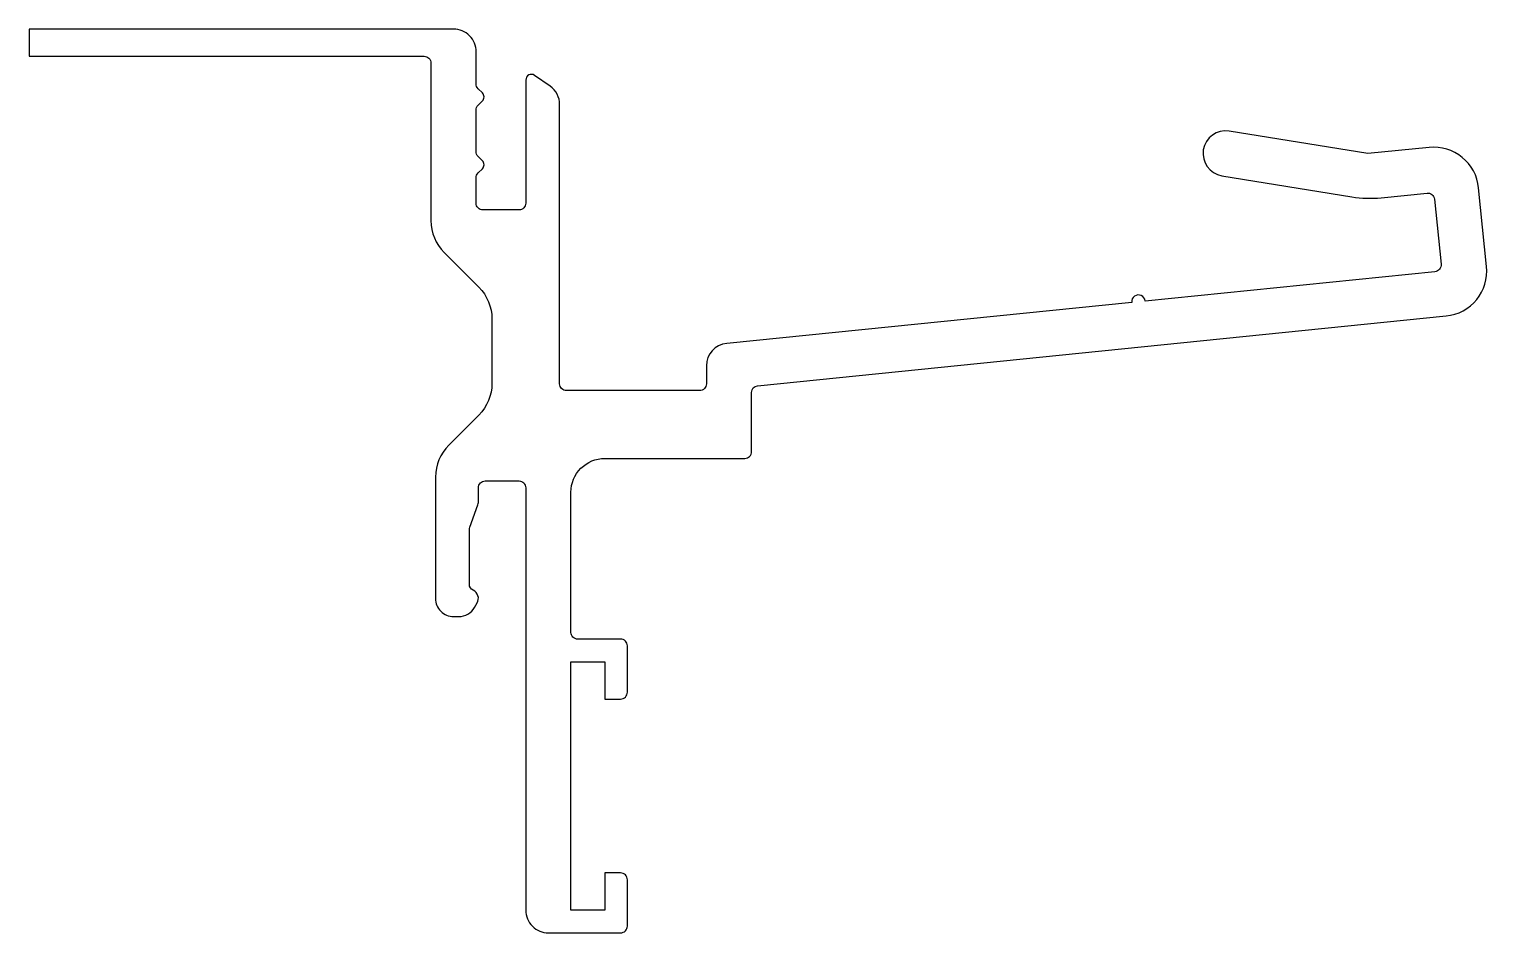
# Model space of a CAD drawing. Extents: x 171.7 to 236.2, y 189.6 to 229.6.
import ezdxf

# ---------------------------------------------------------------- set-up
doc = ezdxf.new("R2010")
doc.units = 0
doc.layers.get('0').update_dxf_attribs({"linetype": 'CONTINUOUS'})

msp = doc.modelspace()

# ---------------------------------------------------------------- linework, layer by layer
msp.add_lwpolyline([(195.156, 226.223, 0.244698), (194.73, 227.042), (194.049, 227.519, 0.606815), (193.656, 227.314), (193.656, 221.864, -0.414214), (193.356, 221.564), (191.756, 221.564, -0.414214), (191.456, 221.864), (191.456, 222.986, -0.198912), (191.544, 223.198), (191.733, 223.387, 0.414214), (191.733, 223.741), (191.544, 223.929, -0.198912), (191.456, 224.142), (191.456, 225.986, -0.198912), (191.544, 226.198), (191.733, 226.387, 0.414214), (191.733, 226.741), (191.544, 226.929, -0.198912), (191.456, 227.142), (191.456, 228.564, 0.414214), (190.456, 229.564), (171.656, 229.564), (171.656, 228.364), (189.156, 228.364, -0.414214), (189.456, 228.064), (189.456, 221.092, 0.198912), (190.042, 219.678), (191.57, 218.15, -0.198912), (192.156, 216.735), (192.156, 213.892, -0.198912), (191.57, 212.478), (190.242, 211.15, 0.198912), (189.656, 209.735), (189.656, 204.364, 0.414214), (190.456, 203.564), (190.694, 203.564, 0.267949), (191.387, 203.964), (191.502, 204.164, 0.438049), (191.327, 204.725, -0.28969), (191.156, 204.996), (191.156, 207.412, -0.087489), (191.174, 207.515), (191.538, 208.514, 0.087489), (191.556, 208.617), (191.556, 209.264, -0.414214), (191.856, 209.564), (193.356, 209.564, -0.414214), (193.656, 209.264), (193.656, 190.564, 0.414214), (194.656, 189.564), (197.856, 189.564, 0.414214), (198.156, 189.864), (198.156, 191.914, 0.414214), (197.856, 192.214), (197.156, 192.214), (197.156, 190.564), (195.656, 190.564), (195.656, 201.564), (197.156, 201.564), (197.156, 199.914), (197.856, 199.914, 0.414214), (198.156, 200.214), (198.156, 202.264, 0.414214), (197.856, 202.564), (195.956, 202.564, -0.414214), (195.656, 202.864), (195.656, 209.064, -0.414214), (197.156, 210.564), (203.356, 210.564, 0.414214), (203.656, 210.864), (203.656, 213.485, -0.384996), (203.926, 213.783), (234.43, 216.868, 0.414214), (236.218, 219.059), (235.866, 222.541, 0.414214), (233.675, 224.33), (230.952, 224.054), (224.816, 225.051, 1), (224.496, 223.077), (230.242, 222.143, 0.065543), (231.546, 222.104), (233.578, 222.309, -0.414214), (233.906, 222.041), (234.198, 219.156, -0.414214), (233.93, 218.827), (221.095, 217.529, 1), (220.498, 217.469), (202.555, 215.655, 0.384996), (201.656, 214.66), (201.656, 213.864, -0.414214), (201.356, 213.564), (195.456, 213.564, -0.414214), (195.156, 213.864)], format="xyb", close=True)

doc.saveas('drawing.dxf')
